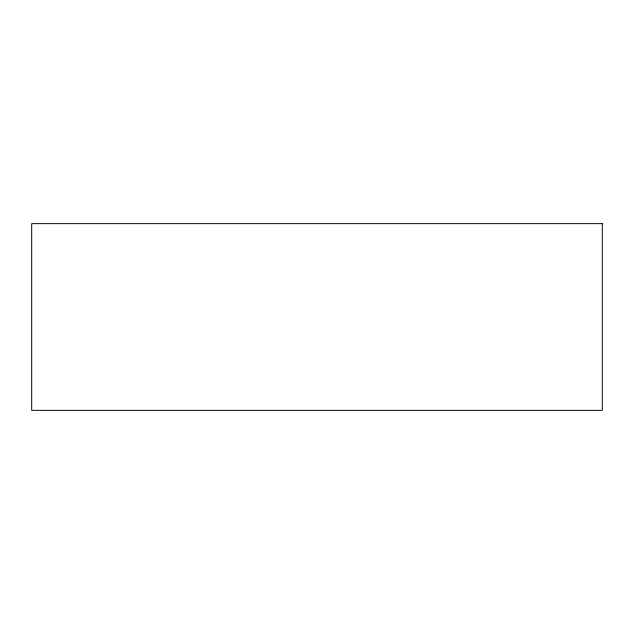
<?xml version="1.0" encoding="UTF-8"?>
<svg xmlns="http://www.w3.org/2000/svg" width="634" height="634" viewBox="0 0 634 634"><rect width="100%" height="100%" fill="white"/><g stroke="black" fill="none" stroke-linecap="round" stroke-linejoin="round"><path stroke-width="0.95" d="M602.3 223.651L31.7 223.651L31.7 410.349L602.3 410.349L602.3 223.651"/></g></svg>
